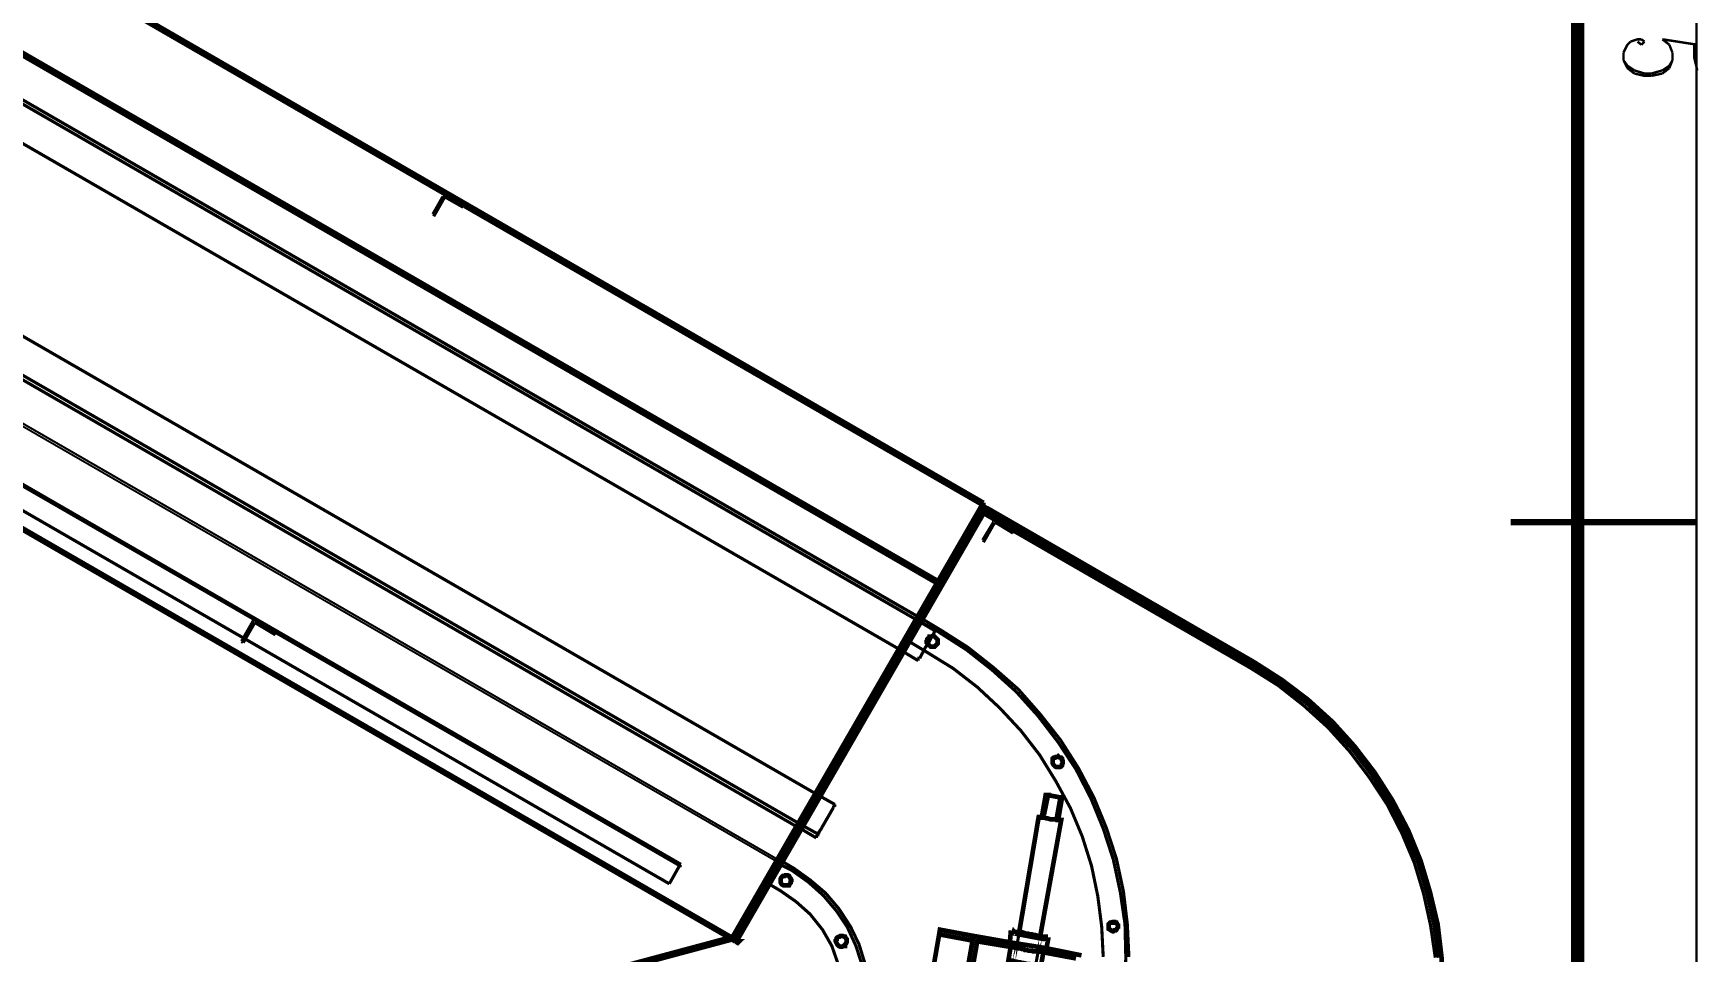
# Model space of a CAD drawing. Extents: x 0.1 to 11.6, y 0.3 to 16.2.
# Drawn here: x 8.005 to 11.577, y 7.345 to 9.313 of the extents above; entities that cross this region are included whole.
import ezdxf

# ---------------------------------------------------------------- set-up
doc = ezdxf.new("R2010")
doc.units = 0
doc.header["$MEASUREMENT"] = 0
doc.dimstyles.get("Standard").update_dxf_attribs({"dimtxt": 0.18, "dimasz": 0.18, "dimexe": 0.18, "dimexo": 0.0625, "dimgap": 0.09, "dimtad": 0, "dimtih": 1, "dimtoh": 1, "dimdec": 4, "dimzin": 0, "dimdsep": 46, "dimtxsty": 'Standard', "dimcen": 0.09, "dimadec": 0, "dimazin": 0, "dimtfac": 1, "dimtdec": 4, "dimtofl": 0, "dimtmove": 0, "dimatfit": 3, "dimfxl": 1, "dimtolj": 1, "dimtzin": 0, "dimarcsym": 0})

# ---------------------------------------------------------------- blocks, each defined once
blk = doc.blocks.new('*D4')
at = {"color": 0, "linetype": 'Continuous', "lineweight": -2, "transparency": 16777216}
blk.add_line((5.2917, 9.696), (5.2917, 8.2452), dxfattribs=at)
for start, end in [(337.5083, 345.0188), (254.9789, 262.4894)]:
    blk.add_arc((5.2917, 9.7994), 1.3741, start, end, dxfattribs=at)
at = {"color": 0, "linetype": 'Continuous', "transparency": 16777216}
for points in [[(6.5882, 9.2604), (6.5344, 9.287), (6.4817, 9.1123)], [(5.114, 8.4669), (5.1101, 8.4071), (5.2917, 8.4252)]]:
    blk.add_solid(points, dxfattribs=at)
at = {"layer": 'Defpoints', "color": 0, "linetype": 'Continuous', "transparency": 16777216}
for p in [(5.305, 9.7917), (5.2917, 9.7716), (5.2917, 9.7585), (5.7616, 8.5081), (9.4933, 7.3733)]:
    blk.add_point(p, dxfattribs=at)
at = {"color": 0, "linetype": 'Continuous', "transparency": 16777216, "insert": (5.9787, 8.6093), "char_height": 0.18, "attachment_point": 5}
blk.add_mtext('\\A1;varE', dxfattribs=at)

msp = doc.modelspace()

# ---------------------------------------------------------------- linework, layer by layer
at = {"color": 0}
for p, q in [((5.29167, 10.0233), (9.59831, 7.53836)), ((9.60167, 7.54167), (5.29497, 10.0283)), ((5.30501, 9.79167), (9.49333, 7.37332))]:
    msp.add_line(p, q, dxfattribs=at)
for points, const_width in [([(0.155, 16.22), (11.57, 16.22), (11.57, 0.31), (0.155, 0.31), (0.155, 16.22)], 0.00521), ([(10.0384, 8.30165), (10.0433, 8.29833), (9.50836, 7.37169), (9.50331, 7.375), (10.0384, 8.30165)], 0.01), ([(10.0483, 8.29497), (10.0433, 8.29833), (9.50836, 7.37169), (9.51335, 7.36833), (10.0483, 8.29497)], 0.01), ([(9.94168, 8.00331), (9.94336, 8.00499), (9.94336, 8.00836), (9.94336, 8.01167), (9.94336, 8.01335), (9.94168, 8.01497), (9.94, 8.01665), (9.93668, 8.02001), (9.93332, 8.02165), (9.93001, 8.02001), (9.92665, 8.02001), (9.92665, 8.01833), (9.92333, 8.01665), (9.92165, 8.01497), (9.92165, 8.01167), (9.91997, 8.00999), (9.91997, 8.00667), (9.92165, 8.00499), (9.92333, 8.00168), (9.92503, 8.00168), (9.92665, 8), (9.92833, 7.99832), (9.93169, 7.99832), (9.93332, 7.99832), (9.93668, 7.99832), (9.93832, 8), (9.94, 8.00168), (9.94168, 8.00331)], 0.01), ([(10.21, 7.74669), (10.2116, 7.74832), (10.2116, 7.75), (10.2116, 7.75331), (10.21, 7.75499), (10.21, 7.75836), (10.2083, 7.75999), (10.2067, 7.75999), (10.2033, 7.76167), (10.2017, 7.76335), (10.2, 7.76167), (10.1967, 7.76167), (10.195, 7.75999), (10.1917, 7.75999), (10.19, 7.75836), (10.19, 7.75499), (10.19, 7.75168), (10.19, 7.75), (10.19, 7.74832), (10.1917, 7.74501), (10.1934, 7.74333), (10.195, 7.74164), (10.1983, 7.74001), (10.2, 7.74001), (10.2017, 7.74001), (10.205, 7.74001), (10.2083, 7.74164), (10.21, 7.74333), (10.21, 7.74669)], 0.01), ([(9.62831, 7.49164), (9.62831, 7.49501), (9.62999, 7.49669), (9.62999, 7.49832), (9.62831, 7.50168), (9.62668, 7.50331), (9.625, 7.50667), (9.62169, 7.50836), (9.61833, 7.50836), (9.61664, 7.50836), (9.61501, 7.50667), (9.61165, 7.50667), (9.61003, 7.50499), (9.60835, 7.50331), (9.60667, 7.5), (9.60667, 7.49832), (9.60667, 7.49669), (9.60667, 7.49333), (9.60835, 7.49001), (9.61003, 7.48833), (9.61333, 7.48665), (9.61501, 7.48665), (9.61664, 7.48665), (9.62001, 7.48665), (9.62332, 7.48665), (9.625, 7.48665), (9.62668, 7.49001), (9.62831, 7.49164)], 0.01), ([(10.3283, 7.39501), (10.33, 7.39665), (10.33, 7.39833), (10.33, 7.40169), (10.3283, 7.40332), (10.3267, 7.40668), (10.325, 7.40668), (10.3217, 7.40668), (10.3217, 7.40831), (10.3184, 7.40831), (10.315, 7.40668), (10.3133, 7.40668), (10.3117, 7.405), (10.31, 7.40332), (10.31, 7.40001), (10.31, 7.39665), (10.31, 7.39333), (10.3133, 7.39165), (10.315, 7.38997), (10.3184, 7.38835), (10.32, 7.38835), (10.3217, 7.38997), (10.325, 7.38997), (10.3267, 7.39165), (10.3283, 7.39501)], 0.01), ([(9.74669, 7.36165), (9.74832, 7.36501), (9.74832, 7.36664), (9.74832, 7.36833), (9.74832, 7.37169), (9.74669, 7.37332), (9.74501, 7.37668), (9.74333, 7.37668), (9.74001, 7.37831), (9.73833, 7.37831), (9.73503, 7.37831), (9.73335, 7.37668), (9.73167, 7.37668), (9.72835, 7.375), (9.72667, 7.37332), (9.72667, 7.37001), (9.72499, 7.36833), (9.72499, 7.36664), (9.72667, 7.36333), (9.72835, 7.36003), (9.72999, 7.35835), (9.73167, 7.35667), (9.73503, 7.35499), (9.73665, 7.35499), (9.73833, 7.35499), (9.74164, 7.35667), (9.74501, 7.35667), (9.74501, 7.36003), (9.74669, 7.36165)], 0.01), ([(10.1067, 7.32335), (10.1183, 7.38499), (10.1067, 7.32335)], 0.00667), ([(10.165, 7.37668), (10.1533, 7.315), (10.165, 7.37668)], 0.00667)]:
    msp.add_lwpolyline(points, close=True, dxfattribs=dict(at, const_width=const_width))
for points, const_width in [([(11.315, 16.02), (11.315, 0.51666)], 0.02833), ([(5.29497, 11.0483), (10.0417, 8.30664)], 0.01), ([(5.29167, 10.8167), (9.94336, 8.13167)], 0.00667), ([(9.89665, 8.05664), (6.09831, 10.2483)], 0.00667), ([(9.90169, 8.06168), (9.90001, 8.06332), (6.10335, 10.255)], 0.00667), ([(6.06168, 10.185), (9.86003, 7.99333), (9.90001, 8.06332)], 0.00667), ([(9.72331, 7.66), (9.68164, 7.68332), (5.88336, 9.875)], 0.00667), ([(5.84332, 9.80501), (9.63997, 7.61333), (9.68164, 7.68332)], 0.00667), ([(5.84668, 9.81332), (9.64501, 7.62001)], 0.00667), ([(7.64333, 9.46669), (9.94499, 8.13835)], 0.01), ([(9.50499, 7.37332), (6.05333, 9.36501), (6.09, 9.42833)], 0.01), ([(8.88997, 8.965), (8.22667, 9.34831), (8.22499, 9.345)], 0.00667), ([(11.4134, 9.27165), (11.4217, 9.28836)], 0.00521), ([(11.4217, 9.28836), (11.4283, 9.29497)], 0.00521), ([(11.4283, 9.29497), (11.4434, 9.30003)], 0.00521), ([(11.4434, 9.30003), (11.4517, 9.30003)], 0.00521), ([(11.4517, 9.28836), (11.4434, 9.29497)], 0.00521), ([(11.4517, 9.30003), (11.4583, 9.29497)], 0.00521), ([(11.4583, 9.29497), (11.4517, 9.28836)], 0.00521), ([(11.5717, 9.28836), (11.4967, 9.30003)], 0.00521), ([(11.4967, 9.30003), (11.5117, 9.28836)], 0.00521), ([(11.5117, 9.28836), (11.5183, 9.27165)], 0.00521), ([(11.565, 9.28836), (11.565, 9.25999)], 0.00521), ([(9.39333, 7.53168), (6.36833, 9.27832), (6.36833, 9.27669), (6.36664, 9.27501), (6.36664, 9.27333)], 0.00667), ([(11.4134, 9.25499), (11.4134, 9.27165)], 0.00521), ([(11.4217, 9.23833), (11.4134, 9.25499)], 0.00521), ([(11.4217, 9.24333), (11.4134, 9.25499)], 0.00521), ([(11.5183, 9.25499), (11.5117, 9.23833)], 0.00521), ([(11.5183, 9.25499), (11.5117, 9.24333)], 0.00521), ([(11.5183, 9.27165), (11.5183, 9.25499)], 0.00521), ([(11.565, 9.25999), (11.5717, 9.23335)], 0.00521), ([(6.345, 9.23503), (9.36833, 7.49001)], 0.00667), ([(11.4367, 9.23335), (11.4217, 9.24333)], 0.00521), ([(11.4367, 9.22667), (11.4217, 9.23833)], 0.00521), ([(11.4583, 9.22667), (11.4367, 9.23335)], 0.00521), ([(11.4583, 9.22168), (11.4367, 9.22667)], 0.00521), ([(11.4733, 9.22667), (11.4583, 9.22667)], 0.00521), ([(11.4733, 9.22168), (11.4583, 9.22168)], 0.00521), ([(11.4967, 9.23335), (11.4733, 9.22667)], 0.00521), ([(11.4967, 9.22667), (11.4733, 9.22168)], 0.00521), ([(11.5117, 9.24333), (11.4967, 9.23335)], 0.00521), ([(11.5117, 9.23833), (11.4967, 9.22667)], 0.00521), ([(8.86165, 8.92503), (8.88336, 8.96332)], 0.00667), ([(8.88667, 8.96164), (8.86501, 8.92333), (8.86165, 8.92503)], 0.00667), ([(8.88336, 8.96332), (8.88499, 8.96332), (8.88667, 8.965), (8.88835, 8.965), (8.88997, 8.965)], 0.00667), ([(8.88667, 8.96164), (8.88835, 8.96164)], 0.00667), ([(8.88835, 8.96164), (8.92665, 8.94)], 0.00667), ([(8.88997, 8.965), (8.92833, 8.94168)], 0.00667), ([(10.04, 8.30003), (8.92833, 8.94168), (8.92665, 8.94)], 0.00667), ([(7.49501, 8.62332), (7.54167, 8.59668), (8.47835, 8.05664)], 0.00667), ([(10.0417, 8.30664), (10.0417, 8.30501), (10.04, 8.30501), (10.04, 8.30333), (10.0384, 8.30165)], 0.01), ([(10.0467, 8.28668), (10.0433, 8.28168)], 0.00667), ([(10.0483, 8.29497), (10.05, 8.29497), (10.6217, 7.965), (10.6816, 7.92665), (10.7367, 7.88499), (10.79, 7.83664), (10.8366, 7.785), (10.88, 7.72835), (10.9183, 7.66835), (10.9517, 7.60499), (10.9783, 7.53999), (10.9983, 7.47331), (11.015, 7.40332), (11.0233, 7.33333), (11.0267, 7.26335), (11.0267, 6.77669), (11.0267, 6.73503), (11.0433, 6.73503), (11.0433, 6.81668), (11.0267, 6.81668)], 0.01), ([(10.0467, 8.28668), (10.6183, 7.95665), (10.6767, 7.91997), (10.7333, 7.87668), (10.7833, 7.83003), (10.8317, 7.77832), (10.8733, 7.72331), (10.9117, 7.66336), (10.9434, 7.60167), (10.9717, 7.53668), (10.9916, 7.47), (11.0067, 7.40169), (11.0167, 7.33165)], 0.00667), ([(10.05, 8.29497), (10.0483, 8.28836), (10.6183, 7.95833), (10.6783, 7.92165), (10.7333, 7.87831), (10.785, 7.83165), (10.8333, 7.78), (10.875, 7.72331), (10.9134, 7.66499), (10.945, 7.60167), (10.9717, 7.53668), (10.9933, 7.47), (11.0084, 7.40169), (11.0183, 7.33165)], 0.00667), ([(10.04, 8.22667), (10.0633, 8.26497)], 0.00667), ([(10.065, 8.26335), (10.0433, 8.22499), (10.04, 8.22667)], 0.00667), ([(11.01, 7.33165), (11, 7.40001), (10.985, 7.46832), (10.965, 7.535), (10.9383, 7.59831), (10.9067, 7.66), (10.8683, 7.71832), (10.8267, 7.77333), (10.78, 7.82497), (10.7283, 7.87169), (10.6733, 7.91499), (10.615, 7.95167), (10.0433, 8.28168)], 0.00667), ([(10.0633, 8.26497), (10.0633, 8.26665), (10.065, 8.26665), (10.0667, 8.26833), (10.0684, 8.26665)], 0.00667), ([(10.065, 8.26335), (10.0667, 8.26335), (10.0667, 8.26497)], 0.00667), ([(10.0667, 8.26497), (10.105, 8.24164)], 0.00667), ([(10.0684, 8.26665), (10.1067, 8.24501)], 0.00667), ([(11.57, 8.26497), (11.1717, 8.26497)], 0.01333), ([(11.37, 8.26497), (11.57, 8.26497)], 0.01333), ([(9.99501, 8.22168), (9.99832, 8.22)], 0.00667), ([(9.99832, 8.22), (10.005, 8.21669)], 0.00667), ([(10.0084, 8.23665), (10.005, 8.23833)], 0.00667), ([(10.0133, 8.23335), (10.0084, 8.23665)], 0.00667), ([(10.1067, 8.24501), (10.105, 8.24164)], 0.00667), ([(9.94336, 8.13167), (9.94667, 8.12999)], 0.00667), ([(9.91336, 8.08165), (9.91835, 8.07835)], 0.00667), ([(9.91835, 8.07835), (9.92333, 8.07497)], 0.00667), ([(9.92665, 8.095), (9.92333, 8.09831)], 0.00667), ([(9.93332, 8.09332), (9.92665, 8.095)], 0.00667), ([(8.47835, 8.05664), (8.45167, 8.00999)], 0.00667), ([(8.47999, 8.05003), (8.45503, 8.00667)], 0.00667), ([(8.47835, 8.05664), (8.52501, 8.02832), (9.39165, 7.52832)], 0.00667), ([(8.52501, 8.02832), (8.52165, 8.02501), (8.47999, 8.05003)], 0.00667), ([(9.93164, 8.02001), (9.93332, 8.02333), (9.935, 8.02501), (9.935, 8.02669), (9.93668, 8.03), (9.93832, 8.03168), (9.89665, 8.05664)], 0.00667), ([(9.90169, 8.06168), (9.90668, 8.06)], 0.00667), ([(9.90332, 8.05333), (9.94499, 8.03), (10.005, 7.99164), (10.06, 7.94835), (10.1117, 7.90169), (10.1583, 7.84999), (10.2017, 7.79335), (10.24, 7.73503), (10.2717, 7.67333), (10.2983, 7.60835), (10.32, 7.54167), (10.335, 7.47168), (10.345, 7.40332), (10.3467, 7.33333), (10.345, 7.26335), (10.335, 7.19336), (10.3267, 7.14501)], 0.00667), ([(10.3533, 7.33333), (10.35, 7.40332), (10.3417, 7.47331), (10.3267, 7.54335), (10.305, 7.61003), (10.2783, 7.67503), (10.245, 7.73833), (10.2067, 7.79833), (10.1634, 7.85335), (10.1166, 7.90668), (10.0633, 7.95335), (10.0084, 7.99669), (9.94835, 8.035), (9.90668, 8.06)], 0.00667), ([(9.94168, 8.03668), (9.94, 8.03668), (9.94, 8.035), (9.94, 8.03331), (9.93832, 8.03331), (9.93832, 8.03168)], 0.00667), ([(9.94168, 8.03836), (9.94168, 8.03668)], 0.00667), ([(8.45167, 8.00999), (8.45503, 8.00667)], 0.00667), ([(9.87831, 8.01167), (9.91997, 7.98665), (9.97667, 7.95167), (10.0283, 7.91168), (10.0767, 7.86664), (10.1217, 7.81836), (10.1617, 7.76665), (10.1967, 7.71001), (10.2283, 7.65169), (10.2533, 7.59169), (10.2733, 7.52832), (10.2867, 7.46332), (10.295, 7.39833), (10.2983, 7.33333)], 0.00667), ([(9.92165, 8.00499), (9.905, 7.97331)], 0.00667), ([(9.93001, 8.02001), (9.92833, 8.01833), (9.92165, 8.00499)], 0.01), ([(9.90169, 7.96832), (9.86003, 7.99333)], 0.00667), ([(9.905, 7.97331), (9.90332, 7.97331), (9.90332, 7.97168), (9.90169, 7.97), (9.90169, 7.96832)], 0.00667), ([(9.83165, 7.94168), (9.83664, 7.93832)], 0.00667), ([(9.83664, 7.93832), (9.84169, 7.935)], 0.00667), ([(9.84668, 7.95503), (9.84169, 7.95833)], 0.00667), ([(9.85167, 7.95167), (9.84668, 7.95503)], 0.00667), ([(9.75168, 7.80003), (9.75499, 7.79833)], 0.00667), ([(9.75499, 7.79833), (9.76167, 7.79497)], 0.00667), ([(9.76497, 7.815), (9.76167, 7.81668)], 0.00667), ([(9.77001, 7.81168), (9.76497, 7.815)], 0.00667), ([(9.68332, 7.67503), (9.68001, 7.67665)], 0.00667), ([(10.18, 7.68001), (10.2067, 7.67503), (10.1983, 7.62831), (10.195, 7.62831), (10.1917, 7.62831), (10.1883, 7.62831), (10.185, 7.62831), (10.18, 7.62999), (10.1767, 7.62999), (10.1733, 7.63167), (10.17, 7.63167), (10.18, 7.68001), (10.1783, 7.68001), (10.1767, 7.68001), (10.175, 7.68001), (10.1667, 7.63336), (10.1634, 7.63336), (10.1617, 7.63336), (10.16, 7.63336), (10.1183, 7.38667)], 0.01), ([(10.1634, 7.37831), (10.2083, 7.62668), (10.2067, 7.62668), (10.205, 7.62668), (10.2017, 7.62668), (10.21, 7.67503), (10.2083, 7.67503), (10.2067, 7.67503)], 0.01), ([(9.66997, 7.66), (9.67503, 7.65831)], 0.00667), ([(9.67503, 7.65831), (9.68001, 7.655)], 0.00667), ([(9.69, 7.67165), (9.68332, 7.67503)], 0.00667), ([(9.72, 7.65332), (9.69499, 7.61003)], 0.00667), ([(9.72331, 7.66), (9.72331, 7.65831), (9.72168, 7.65831), (9.72168, 7.65668), (9.72, 7.655), (9.72, 7.65332)], 0.00667), ([(9.63997, 7.61333), (9.64333, 7.61165)], 0.00667), ([(9.64333, 7.61165), (9.64665, 7.61003)], 0.00667), ([(9.64501, 7.62001), (9.68668, 7.59668)], 0.00667), ([(9.64665, 7.61003), (9.68332, 7.58832)], 0.00667), ([(9.69499, 7.61003), (9.69336, 7.60667), (9.69168, 7.60499), (9.69, 7.60167), (9.68832, 7.59999), (9.68832, 7.59831), (9.68668, 7.59668)], 0.00667), ([(9.68668, 7.59668), (9.68668, 7.595), (9.685, 7.595), (9.685, 7.59332), (9.68332, 7.59169), (9.68332, 7.59)], 0.00667), ([(9.68332, 7.59), (9.68332, 7.58832)], 0.00667), ([(9.57835, 7.49164), (9.60667, 7.47499), (9.63997, 7.45167), (9.66997, 7.42503), (9.69667, 7.39165), (9.71669, 7.35667), (9.72999, 7.31836), (9.73833, 7.27832), (9.74164, 7.23665), (9.73665, 7.19499), (9.73167, 7.16336), (9.78668, 7.155), (9.79167, 7.18668), (9.79665, 7.22999), (9.79497, 7.27333), (9.78836, 7.31668), (9.77501, 7.36003), (9.75667, 7.39833), (9.73167, 7.43668), (9.70335, 7.47), (9.66997, 7.49832), (9.63499, 7.52333), (9.60667, 7.53999), (9.60167, 7.54167)], 0.00667), ([(9.59831, 7.53668), (9.60335, 7.53331), (9.60835, 7.53), (9.63167, 7.51833), (9.66667, 7.49333), (9.69835, 7.465), (9.72667, 7.43164), (9.75, 7.39665), (9.76833, 7.35667), (9.78168, 7.315), (9.78836, 7.27333), (9.78999, 7.22999), (9.785, 7.18668), (9.78, 7.155)], 0.00667), ([(9.38997, 7.52832), (9.36833, 7.49001)], 0.00667), ([(9.39333, 7.53168), (9.39165, 7.53), (9.39165, 7.52832), (9.38997, 7.52832)], 0.00667), ([(9.58832, 7.52001), (9.59332, 7.51665)], 0.00667), ([(9.59332, 7.51665), (9.59831, 7.51335)], 0.00667), ([(10.02, 7.37831), (9.94835, 7.39165), (9.94667, 7.38167), (10.0183, 7.36833)], 0.01), ([(10.175, 7.37169), (10.175, 7.37668), (10.1733, 7.37668), (10.1717, 7.37668), (10.17, 7.37668), (10.1683, 7.37668), (10.165, 7.37668), (10.1617, 7.37831), (10.1583, 7.37831), (10.1533, 7.37999), (10.15, 7.37999), (10.145, 7.38167), (10.14, 7.38167), (10.1367, 7.38336), (10.1317, 7.38336), (10.1283, 7.38499), (10.1233, 7.38667), (10.1183, 7.38667), (10.1166, 7.38667), (10.1133, 7.38667), (10.11, 7.38667), (10.1083, 7.38667), (10.1067, 7.38835), (10.105, 7.38336)], 0.01), ([(9.50499, 7.37668), (9.14501, 7.28), (9.14665, 7.27501), (9.50667, 7.37169), (9.50667, 7.37332)], 0.01), ([(9.49333, 7.37169), (9.50168, 7.36833)], 0.00667), ([(9.51335, 7.36833), (9.51335, 7.36664), (9.51497, 7.36664), (9.51833, 7.36664), (9.51497, 7.36333), (9.50331, 7.37001)], 0.01), ([(9.50499, 7.37332), (9.50331, 7.37169), (9.50331, 7.37001), (9.50168, 7.36833)], 0.00667), ([(9.50499, 7.375), (9.50667, 7.375)], 0.00667), ([(9.50667, 7.375), (9.50667, 7.37169)], 0.00667), ([(9.94667, 7.38167), (9.80501, 6.56836), (9.81999, 6.54665), (9.87169, 6.53668)], 0.01), ([(10.2517, 7.33664), (10.1683, 7.35335), (10.105, 7.36333), (10.02, 7.37831), (10.0183, 7.36833), (9.87169, 6.53668)], 0.01), ([(9.88167, 6.535), (10.0283, 7.36664), (10.1083, 7.35335), (10.1117, 7.35335), (10.115, 7.35167), (10.1183, 7.35167), (10.12, 7.35167), (10.125, 7.34999), (10.1283, 7.34999), (10.13, 7.34831), (10.135, 7.34831), (10.1383, 7.34668), (10.1417, 7.34668), (10.145, 7.34668), (10.1483, 7.345), (10.1517, 7.345), (10.155, 7.345), (10.1583, 7.345), (10.16, 7.345), (10.24, 7.33003)], 0.01), ([(10.1, 7.35499), (10.095, 7.32497), (10.0967, 7.32497), (10.0983, 7.32497), (10.1017, 7.32497), (10.105, 7.32497), (10.1083, 7.32335), (10.1117, 7.32335), (10.1166, 7.32167), (10.12, 7.32167), (10.125, 7.31999), (10.1283, 7.31999), (10.135, 7.31836), (10.14, 7.31836), (10.1433, 7.31668), (10.1467, 7.31668), (10.15, 7.315), (10.155, 7.315), (10.1583, 7.315), (10.16, 7.315), (10.1617, 7.315), (10.1634, 7.315), (10.165, 7.315), (10.17, 7.34332)], 0.01), ([(10.1767, 7.35167), (10.18, 7.37001), (10.1783, 7.37001), (10.1767, 7.37169), (10.1733, 7.37169), (10.17, 7.37169), (10.1, 7.38499), (10.0983, 7.36501)], 0.01)]:
    msp.add_lwpolyline(points, dxfattribs=dict(at, const_width=const_width))

# ---------------------------------------------------------------- dimensions: what is measured, and where the dimension line sits
at = {"linetype": 'Continuous'}
dim = msp.add_angular_dim_2l(base=(5.76164, 8.50809), line1=((5.30501, 9.79167), (9.49333, 7.37332)), line2=((5.29167, 9.77165), (5.29167, 9.75853)), text='varE', dimstyle='Standard', dxfattribs=at)
dim.commit()
dim.dimension.update_dxf_attribs({"geometry": '*D4', "text_midpoint": (5.97872, 8.60931)})

doc.saveas('drawing.dxf')
